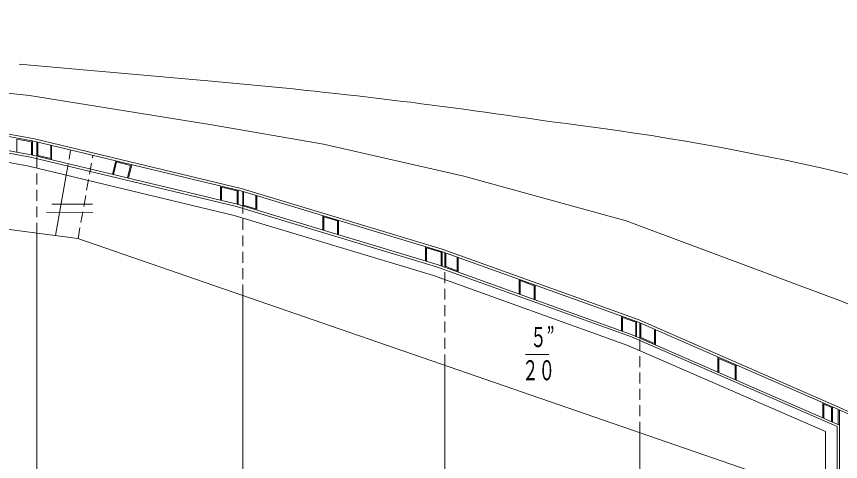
# Model space of a CAD drawing. Units: millimetres, scale not verified. Extents: x -28714 to 28714, y -20310 to 20310.
# Drawn here: x 12500 to 17017, y 1465 to 3904 of the extents above; entities that cross this region are included whole.
import ezdxf
from ezdxf.enums import TextEntityAlignment as Align

# ---------------------------------------------------------------- set-up
doc = ezdxf.new("R2010")
doc.units = ezdxf.units.MM
doc.header["$LTSCALE"] = 50
doc.linetypes.add('DASHED1', pattern=[1.8, 1.2, -0.6])
doc.layers.add('0-0_0', color=3, linetype='Continuous', lineweight=18)
doc.layers.add('0-2_寸法', color=2, linetype='Continuous', lineweight=18)
doc.styles.add('ＭＳ ゴシック', font='')
doc.styles.get('ＭＳ ゴシック').set_extended_font_data('MS Gothic')

msp = doc.modelspace()

# ---------------------------------------------------------------- linework, layer by layer
at = {"layer": '0-0_0'}
for p, q in [((13548.14, 3550.9), (12514.46, 3642.66)), ((12588.33, 3221.82), (12588.33, 3143.88)), ((12611.27, 3138.38), (12611.27, 3216.74)), ((12692.81, 3197.18), (12692.81, 3118.82)), ((13026.32, 3038.82), (13044.09, 3112.92)), ((13114.12, 3017.76), (13131.89, 3091.86)), ((12714.48, 2702.84), (12772.66, 3034.36)), ((13618.62, 2896.74), (13618.62, 2975.11)), ((13714.42, 2873.45), (13714.42, 2952.13)), ((13740.29, 2865.65), (13740.29, 2945.24)), ((13817.63, 2842.33), (13817.63, 2921.92)), ((12694.5, 2874.76), (12917.13, 2874.76)), ((12665.2, 2830.86), (12918.89, 2830.27)), ((14179.68, 2733.18), (14179.68, 2812.77)), ((14265.17, 2707.41), (14265.17, 2787)), ((12611.27, 1142.82), (12611.27, 2716.43)), ((14741.81, 2563.7), (14741.81, 2643.29)), ((14833.78, 2534.36), (14833.78, 2615.34)), ((14847.82, 2529.31), (14847.82, 2610.29)), ((14921.6, 2502.77), (14921.6, 2584.21)), ((15255.01, 2382.82), (15255.01, 2463.81)), ((15343.36, 2351.04), (15343.36, 2432.02)), ((13740.29, 980.08), (13740.29, 2374.45)), ((15817.08, 2180.62), (15817.08, 2261.6)), ((15899.13, 2149.29), (15899.13, 2232.08)), ((15917.11, 2141.45), (15917.11, 2224.58)), ((16002.46, 2104.22), (16002.46, 2187.36)), ((16345.1, 2037.92), (16345.1, 1954.79)), ((14847.82, 1142.82), (14847.82, 1991.92)), ((16445.36, 1994.2), (16445.36, 1911.06)), ((16920.51, 1786.97), (16920.51, 1703.84)), ((16925.59, 1778.13), (16967.5, 1759.85)), ((16925.59, 1778.13), (16925.59, 1701.62)), ((16972.58, 1764.26), (16972.58, 1681.13)), ((16967.5, 1759.85), (16967.5, 1683.35)), ((17003.08, 1750.96), (17003.08, 1668.08)), ((17010.49, -2316.03), (17010.49, 1747.64)), ((16934.29, -2183), (16934.29, 1628.55)), ((16997.79, 1656.28), (16997.79, -2321.57)), ((15917.11, 1142.82), (15917.11, 1622.59))]:
    msp.add_line(p, q, dxfattribs=at)
at = {"layer": '0-0_0', "color": 1, "linetype": 'DASHED1'}
for p, q in [((12772.65, 3034.29), (12796.85, 3172.22)), ((12611.27, 2713.49), (12611.27, 3138.38)), ((12837.62, 2686.23), (12918.74, 3142.99)), ((13740.29, 2374.45), (13740.29, 2865.65)), ((14847.82, 1991.92), (14847.82, 2529.31)), ((15917.11, 1622.59), (15917.11, 2141.45))]:
    msp.add_line(p, q, dxfattribs=at)
at = {"layer": '0-0_0'}
for points in [[(6980.68, 3891.7), (8187.75, 3820.09), (9283.39, 3725.13), (10390.95, 3588.21), (11497.55, 3422.91), (12596, 3220.4), (13729.23, 2948.57), (14829.97, 2616.72), (15903.57, 2230.48), (17005.41, 1749.94)], [(6981.3, 3904.38), (8188.67, 3832.75), (9284.72, 3737.76), (10392.67, 3600.79), (11499.64, 3435.44), (12598.63, 3232.83), (13732.55, 2960.84), (14833.95, 2628.78), (15908.26, 2242.29), (17010.49, 1761.58)], [(5850.58, 3795.92), (6416.91, 3773.86), (6973.82, 3752.16), (8177.58, 3680.74), (9268.78, 3586.17), (10372.06, 3449.78), (11474.56, 3285.09), (12567.02, 3083.69), (13692.75, 2813.66), (14786.13, 2484.02), (15851.94, 2100.59), (16934.29, 1628.55)], [(6976.32, 3802.9), (8181.28, 3731.41), (9274.09, 3636.7), (10378.93, 3500.12), (11482.92, 3335.21), (12577.56, 3133.4), (13706.02, 2862.72), (14802.07, 2532.27), (15870.72, 2147.83), (16997.79, 1656.28)], [(6976.94, 3815.58), (8182.2, 3744.08), (9275.42, 3649.33), (10380.64, 3512.7), (11485.01, 3347.74), (12580.19, 3145.83), (13709.33, 2874.98), (14806.05, 2544.34), (15875.41, 2159.63), (17010.49, 1664.6)], [(18045.81, 1895.53), (17030.53, 2340.07), (15842.56, 2783.99), (14951.44, 3028.6), (14183.14, 3205.05), (13571.18, 3310.06), (12571.71, 3470.5), (11070.61, 3630.61), (8657.65, 3792.11)], [(16812.37, 1313.38), (12835.72, 2686.88), (8357.1, 3276.53), (1864.02, 3483.43), (1742.39, 3483.43), (-4756.52, 3358.91), (-4867.55, 3349.98), (-9159.43, 3004.96), (-9264.93, 2986.56)], [(12502.69, 3160.12), (12502.69, 3232.44), (12583.25, 3217.59), (12583.25, 3145.1)], [(12616.35, 3215.52), (12616.35, 3142.38), (12687.73, 3125.26), (12687.73, 3198.4)], [(13031.26, 3037.63), (13047.85, 3106.79), (13125.77, 3088.1), (13109.18, 3018.94)], [(13623.7, 2895.53), (13623.7, 2968.66), (13709.34, 2948.12), (13709.34, 2874.98)], [(13745.37, 2943.71), (13745.37, 2869.42), (13812.55, 2849.17), (13812.55, 2923.45)], [(14184.76, 2731.65), (14184.76, 2805.93), (14260.09, 2783.22), (14260.09, 2708.94)], [(14746.89, 2562.17), (14746.89, 2636.45), (14828.7, 2611.79), (14828.7, 2536.19)], [(14852.9, 2608.47), (14852.9, 2532.88), (14916.52, 2509.99), (14916.52, 2585.74)], [(15260.09, 2381), (15260.09, 2456.58), (15338.28, 2428.45), (15338.28, 2352.87)], [(15822.16, 2178.79), (15822.16, 2254.37), (15894.05, 2228.51), (15894.05, 2151.5)], [(15922.19, 2222.36), (15922.19, 2144.78), (15997.38, 2111.98), (15997.38, 2189.57)], [(16350.18, 1952.57), (16350.18, 2030.16), (16440.28, 1990.87), (16440.28, 1913.28)]]:
    msp.add_lwpolyline(points, dxfattribs=at)
for centre, radius, start, end in [((11075.26, -25277.37), 28934.14, 81.36531, 85.09719), ((13668.61, -11366.78), 14799.5, 71.5024, 83.20649), ((9603.25, -14563.03), 17926.53, 52.83593, 65.594), ((9603.25, -14563.03), 17913.83, 52.88955, 65.594)]:
    msp.add_arc(centre, radius, start, end, dxfattribs=at)
at = {"layer": '0-2_寸法'}
msp.add_line((15289.43, 2051.44), (15417.67, 2051.44), dxfattribs=at)

# ---------------------------------------------------------------- texts
at = {"layer": '0-2_寸法', "style": 'ＭＳ ゴシック', "width": 0.6}
for s, p in [('５”', (15316, 2058.91)), ('２０', (15271.83, 1877.11))]:
    msp.add_text(s, height=110, dxfattribs=at).set_placement(p, align=Align.BOTTOM_LEFT)

doc.saveas('drawing.dxf')
